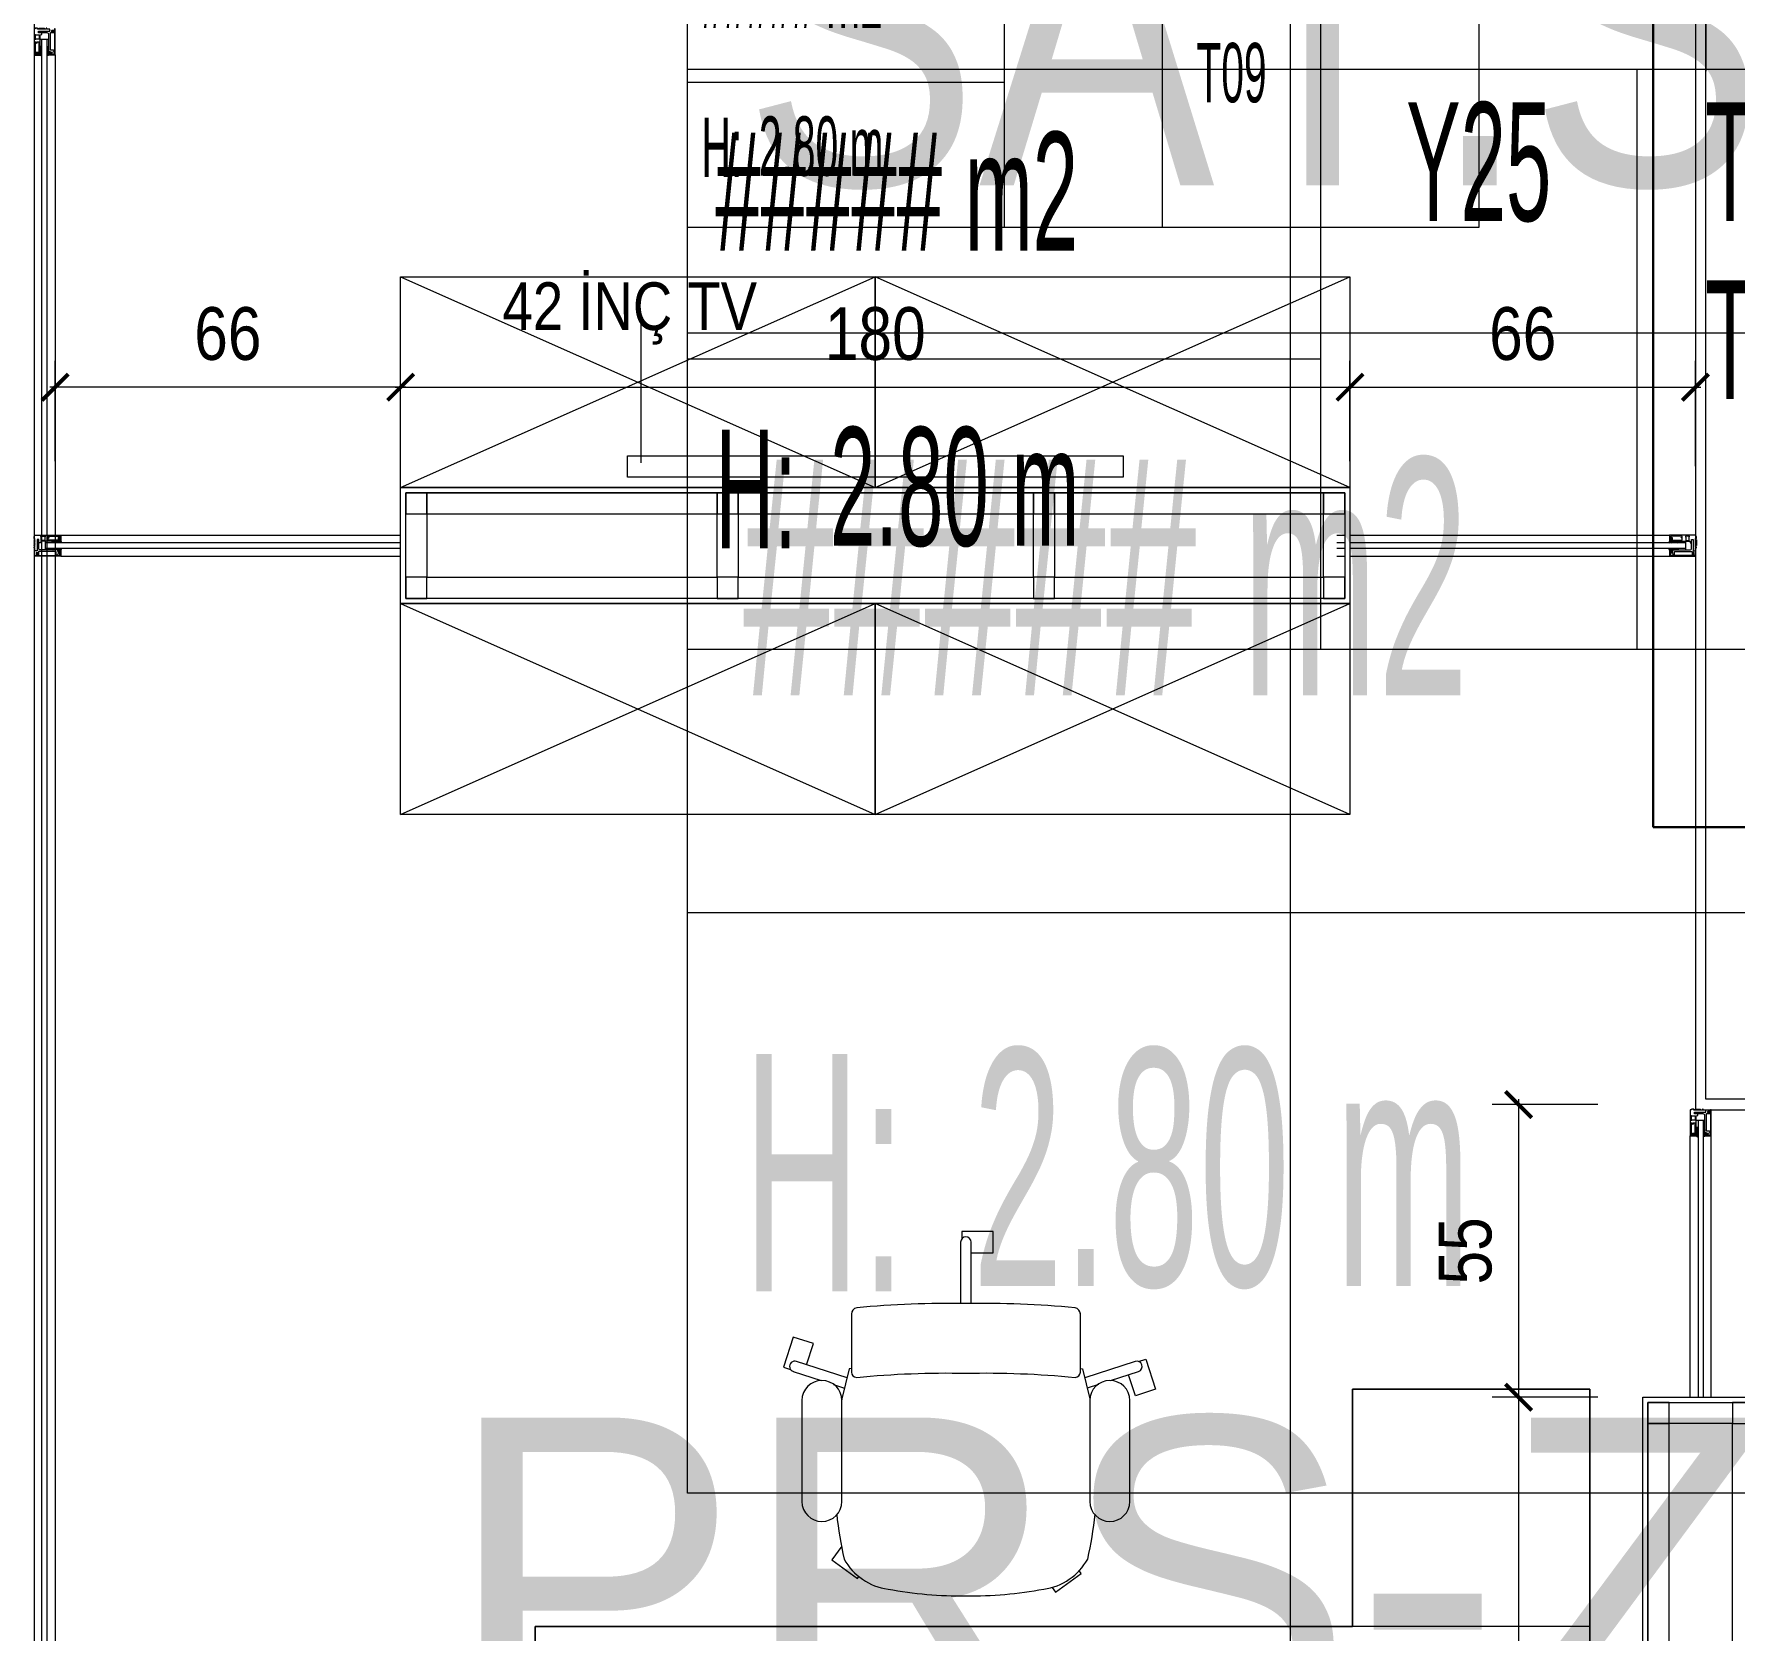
# Model space of a CAD drawing. Extents: x -1907 to 11890, y 0 to 8298.
# Drawn here: x 2473.1 to 2795.6, y 2610 to 2912.9 of the extents above; entities that cross this region are included whole.
import ezdxf
from ezdxf.enums import TextEntityAlignment as Align

# ---------------------------------------------------------------- set-up
doc = ezdxf.new("R2010")
doc.units = 0
doc.header["$MEASUREMENT"] = 0
doc.layers.get('0').update_dxf_attribs({"color": 9, "lineweight": 9})
for name, color, linetype, lineweight in [('00', 9, 'Continuous', 9), ('05', 9, 'Continuous', 9), ('06D', 9, 'Continuous', 9), ('10', 9, 'Continuous', 9), ('11', 9, 'Continuous', 9), ('14', 9, 'Continuous', 9), ('15', 9, 'Continuous', 9), ('21', 9, 'Continuous', 9), ('21_mahal200', 9, 'Continuous', 9), ('21_mahal200 @ 10 (1)', 9, 'Continuous', 9), ('21_mahal200 @ 10 (2)', 9, 'Continuous', 9), ('21_mahal200 @ 20', 9, 'Continuous', 9), ('21_mahal200 @ 5 (1)', 9, 'Continuous', 9), ('21_mahal200 @ 5 (2)', 9, 'Continuous', 9), ('40A', 9, 'Continuous', 9), ('E-KABLO', 7, 'Continuous', 30)]:
    doc.layers.add(name, color=color, linetype=linetype, lineweight=lineweight)
doc.styles.add('Arial', font='arial.ttf', dxfattribs={"height": 2.5})
doc.styles.add('MuuM_TEXT-STANDART', font='ARIALN.TTF')
doc.dimstyles.new('MuuM_DIM50', dxfattribs={"dimscale": 5, "dimtxt": 2, "dimasz": 1, "dimexe": 1, "dimexo": 1, "dimgap": 1, "dimtad": 1, "dimdec": 1, "dimrnd": 1, "dimdsep": 46, "dimtxsty": 'MuuM_TEXT-STANDART', "dimblk": 'ARCHTICK', "dimcen": 0, "dimdle": 0.2, "dimclrd": 256, "dimclre": 256, "dimclrt": 256, "dimadec": 0, "dimazin": 0, "dimtfac": 5, "dimtdec": 1, "dimtix": 1, "dimtmove": 2, "dimatfit": 3, "dimldrblk": 'DOT', "dimfxl": 5, "dimfxlon": 1, "dimtolj": 1, "dimlwd": -1, "dimlwe": -1, "dimarcsym": 0})
pattern_1 = [(45, (3387.24087, 5075.93023), (0.0883883476, -0.0883883476), []), (315, (3387.24087, 5075.93023), (-0.0883883476, -0.0883883476), [])]

# ---------------------------------------------------------------- blocks, each defined once
blk = doc.blocks.new('p-sand-porsche')
at = {"layer": '05', "ltscale": 0.02}
for points in [[(-1.61, 30.22), (-5.6, 28.92), (-6.84, 32.73), (-1.13, 34.58), (-0.7, 33.25)], [(-0.32, 32.74), (1.4, 27.44)], [(-2.21, 32.08), (-2.21, 32.08)], [(-0.9, 21.7), (-0.84, 22.1), (4.86, 23.5), (5.04, 23.53)], [(2.15, 25.12), (2.84, 23)], [(32.8, 23.53), (35.41, 25.43), (38.94, 20.57), (38.57, 20.31)], [(-22.84, -1), (-22.84, -5.2), (-26.84, -5.2), (-26.84, 0.8), (-25.44, 0.8)], [(-24.79, 1), (-24.79, 1)], [(-25.83, -0.08), (-25.81, -0.08)], [(-24.79, -1), (-24.79, -1)], [(40.65, -16.37), (41.53, -17.01), (38, -21.87), (37.36, -21.4)], [(-0.9, -21.7), (-0.84, -22.1), (4.86, -23.5), (5.04, -23.53)], [(2.15, -25.12), (2.84, -23)], [(-2.22, -32.75), (-2.65, -34.09), (3.05, -35.94), (4.29, -32.14), (0.29, -30.84)], [(-2.21, -32.07), (-2.21, -32.07)], [(-0.31, -32.69), (-0.31, -32.69)]]:
    blk.add_lwpolyline(points, dxfattribs=at)
for points in [[(0.89, 22.53), (-2.23, 32.12, -1.025339), (-0.31, 32.69), (-0.31, 32.69)], [(24.36, 31.1, -0.990997), (24.36, 23.5), (5.16, 23.5, -0.990997), (5.16, 31.1), (24.36, 31.1)], [(26.76, 24.5, -0.029436), (35.26, 23.1, -0.236009), (40.96, 14.75, -0.045719), (42.26, -0.02)], [(-13.2, 0, -0.028751), (-12.4, 20.7, -0.357908), (-11.18, 21.7)], [(-11.39, 21.7), (-0.2, 21.7, -0.413901), (0.8, 20.7, 0.028751), (0, 0)], [(-13.22, -1), (-24.84, -1, -1), (-24.84, 1), (-13.22, 1)], [(42.26, 0.02, -0.045719), (40.96, -14.75, -0.236009), (35.26, -23.1, -0.029436), (26.76, -24.5)], [(-11.18, -21.7, -0.357908), (-12.4, -20.7, -0.028751), (-13.2, 0)], [(0, 0, 0.028751), (0.8, -20.7, -0.413901), (-0.2, -21.7), (-11.39, -21.7)], [(1.4, -27.44), (-0.32, -32.74, -1), (-2.23, -32.12), (0.89, -22.52)], [(24.36, -31.1), (5.16, -31.1, -0.990997), (5.16, -23.5), (24.36, -23.5, -0.990997), (24.36, -31.1)]]:
    blk.add_lwpolyline(points, format="xyb", dxfattribs=at)
blk = doc.blocks.new('p-mobilya-porschee')
for points in [[(-45, 95), (-45, 140), (0, 140), (0, 0), (-200, 0), (-200, 95)], [(-191.5, -77.64), (-141.5, -77.64), (-141.5, -22.64), (-191.5, -22.64)], [(-47.52, -77.64), (-97.52, -77.64), (-97.52, -22.64), (-47.52, -22.64)]]:
    blk.add_lwpolyline(points, close=True)
for points in [[(0, 0), (0, 140), (-45, 140), (-45, 95)], [(0, 95), (-200, 95), (-200, 0), (0, 0)], [(-141.5, -27.64), (-186.5, -27.64), (-186.5, -72.64), (-141.5, -72.64)], [(-97.52, -27.64), (-52.52, -27.64), (-52.52, -72.64), (-97.52, -72.64)]]:
    blk.add_lwpolyline(points)
blk = doc.blocks.new('profil')
at = {"layer": '10'}
h = blk.add_hatch(dxfattribs=at)
h.set_pattern_fill('NET', color=256, angle=495, style=0)
h.set_pattern_definition(pattern_1)
h.paths.add_polyline_path([(2783.08, 2903.22), (2783.02, 2903.22), (2782.98, 2903.33), (2782.98, 2903.38), (2783.01, 2903.38), (2783.01, 2903.5), (2782.72, 2903.5), (2782.72, 2903.38), (2782.75, 2903.38), (2782.71, 2903.22), (2782.62, 2903.23), (2782.45, 2902.86), (2782.56, 2902.86), (2782.56, 2902.9), (2782.72, 2903.1, 0.2599), (2782.8, 2902.86), (2783.04, 2902.86, 0.382682)])
h.paths.add_polyline_path([(2782.84, 2903.1), (2783.03, 2903.1, -2.16717)], flags=16)
h = blk.add_hatch(dxfattribs=at)
h.set_pattern_fill('NET', color=256, angle=495, style=0)
h.set_pattern_definition([(45, (3390.96807, 5084.14935), (0.0883883476, -0.0883883476), []), (315, (3390.96807, 5084.14935), (-0.0883883476, -0.0883883476), [])])
h.paths.add_polyline_path([(2784.25, 2903.18), (2784.25, 2902.86), (2783.21, 2902.86), (2783.21, 2903.18)])
h = blk.add_hatch(dxfattribs=at)
h.set_pattern_fill('NET', color=256, angle=495, style=0)
h.set_pattern_definition([(45, (3412.02047, 5081.69331), (0.0883883476, -0.0883883476), []), (315, (3412.02047, 5081.69331), (-0.0883883476, -0.0883883476), [])])
h.paths.add_polyline_path([(2787.7, 2903.43), (2787.7, 2902.36), (2787.52, 2902.36), (2787.52, 2903.43)])
h = blk.add_hatch(dxfattribs=at)
h.set_pattern_fill('NET', color=256, angle=495, style=0)
h.set_pattern_definition(pattern_1)
h.paths.add_polyline_path([(2783.08, 2901.46), (2783.02, 2901.46), (2782.98, 2901.35), (2782.98, 2901.3), (2783.01, 2901.3), (2783.01, 2901.18), (2782.72, 2901.18), (2782.72, 2901.3), (2782.75, 2901.3), (2782.71, 2901.46), (2782.62, 2901.45), (2782.45, 2901.82), (2782.56, 2901.82), (2782.56, 2901.78), (2782.72, 2901.59, -0.2599), (2782.8, 2901.82), (2783.04, 2901.82, -0.382682)])
h.paths.add_polyline_path([(2782.84, 2901.58), (2783.03, 2901.58, 2.16717)], flags=16)
h = blk.add_hatch(dxfattribs=at)
h.set_pattern_fill('NET', color=256, angle=495, style=0)
h.set_pattern_definition([(45, (3390.96807, 5077.64021), (0.0883883476, -0.0883883476), []), (315, (3390.96807, 5077.64021), (-0.0883883476, -0.0883883476), [])])
h.paths.add_polyline_path([(2784.25, 2901.82), (2784.25, 2901.53), (2783.21, 2901.53), (2783.21, 2901.82)])
for points in [[(2782.61, 2903.22), (2782.45, 2902.86)], [(2782.72, 2903.1), (2782.56, 2902.9), (2782.56, 2902.86)], [(2782.99, 2903.5), (2782.72, 2903.5)], [(2784.87, 2903.91), (2785.03, 2903.91), (2785.03, 2904.14), (2782.83, 2904.14), (2782.83, 2903.91), (2783.13, 2903.91), (2783.13, 2903.37), (2785.03, 2903.37)], [(2783.21, 2903.18), (2783.21, 2903.18), (2783.21, 2902.84)], [(2784.25, 2902.84), (2784.25, 2903.18)], [(2785.62, 2903.18), (2785.62, 2901.53)], [(2787.52, 2903.43), (2787.7, 2903.43), (2787.7, 2902.36)], [(2782.62, 2901.45), (2782.45, 2901.82)], [(2782.72, 2901.59), (2782.56, 2901.78), (2782.56, 2901.82)], [(2782.78, 2900.5), (2782.78, 2900.95), (2783.09, 2900.95), (2783.09, 2901.24), (2783.18, 2901.24), (2783.08, 2901.46), (2783.02, 2901.46), (2782.98, 2901.35), (2782.98, 2901.3), (2783.01, 2901.3), (2783.01, 2901.06), (2782.72, 2901.06), (2782.72, 2901.3), (2782.75, 2901.3), (2782.71, 2901.46), (2782.62, 2901.45), (2782.63, 2900.34), (2787.59, 2900.34)], [(2783.01, 2901.18), (2782.72, 2901.18)], [(2783.18, 2901.24), (2783.21, 2901.24), (2783.21, 2901.84)], [(2784.25, 2901.84), (2784.25, 2901.53)], [(2787.52, 2902.36), (2787.7, 2902.36)]]:
    blk.add_lwpolyline(points, dxfattribs=at)
for points in [[(2787.52, 2901.37), (2787.52, 2901.89), (2787.7, 2901.89), (2787.7, 2902.03), (2787.52, 2902.03), (2787.52, 2903.67), (2787.7, 2903.67), (2787.7, 2904.1), (2787.58, 2904.1), (2787.58, 2904.34), (2782.61, 2904.34), (2782.61, 2903.22), (2782.72, 2903.22), (2782.76, 2903.4), (2782.71, 2903.4), (2782.71, 2903.77), (2782.99, 2903.77), (2782.99, 2903.22), (2783.14, 2903.22), (2783.18, 2903.18), (2786.43, 2903.18), (2786.5, 2902.88), (2786.8, 2902.88), (2786.8, 2903.49), (2787.12, 2903.49), (2787.12, 2901.37)], [(2785.67, 2903.32), (2786.35, 2903.32), (2786.35, 2904.02), (2786.42, 2904.06), (2786.42, 2904.14), (2785.61, 2904.14), (2785.61, 2904.01), (2785.67, 2903.95)]]:
    blk.add_lwpolyline(points, close=True, dxfattribs=at)
for points in [[(2783.03, 2903.1), (2782.84, 2903.1, 1)], [(2783.21, 2901.53), (2786.47, 2901.53, 0.414214), (2786.8, 2901.86), (2786.8, 2902.88)], [(2785.03, 2903.37), (2785.03, 2903.79), (2784.87, 2903.79, -1), (2784.87, 2903.91, 1)], [(2787.13, 2900.85), (2787.13, 2900.49), (2782.81, 2900.49), (2782.81, 2900.46, -0.561743), (2782.73, 2900.45, -0.595966), (2782.78, 2900.5, 2.204878)], [(2783.03, 2901.58), (2782.84, 2901.58, -1)], [(2783.09, 2901.24), (2783.21, 2900.66, 0.833203), (2783.52, 2900.66, 0.447088)], [(2783.52, 2900.66), (2783.52, 2901.11, -0.414214), (2783.63, 2901.22), (2786.88, 2901.22), (2786.88, 2900.49)], [(2787.59, 2900.34), (2787.59, 2900.49), (2787.25, 2900.49), (2787.25, 2900.97, 1), (2787.04, 2900.97)], [(2787.04, 2900.97, 0.305404), (2787.13, 2900.85, 5.773092)]]:
    blk.add_lwpolyline(points, format="xyb", dxfattribs=at)
for centre, radius, start, end in [((2782.97, 2903.05), 0.253, 168.6676, 234.1258), ((2782.93, 2903.02), 0.125, 139.5402, 40.4598), ((2782.86, 2903.06), 0.273, 305.9738, 36.4289), ((2782.97, 2901.64), 0.253, 125.8742, 191.3324), ((2782.93, 2901.66), 0.125, 319.5402, 220.4598), ((2782.86, 2901.62), 0.273, 323.5711, 54.0262)]:
    blk.add_arc(centre, radius, start, end, dxfattribs=at)
blk = doc.blocks.new('0a_roomno2')
blk.add_lwpolyline([(30, -16), (0, -16), (0, 0), (30, 0)], close=True)
for points in [[(0, 0), (30, 0)], [(0, -5), (30, -5)], [(12, -5), (12, -16)], [(18, -5), (18, -16)], [(24, -5), (24, -16)], [(12, -10.5), (0, -10.5)]]:
    blk.add_lwpolyline(points)
at = {"layer": '40A'}
blk.add_lwpolyline([(0, 0), (30, 0)], dxfattribs=at)
at = {"style": 'MuuM_TEXT-STANDART', "width": 0.6}
blk.add_text('H:', height=2.25, dxfattribs=at).set_placement((0.525, -12.962), align=Align.MIDDLE_LEFT)
at = {"style": 'Arial'}
blk.add_attdef('ODANO', (0, 1.505), '', height=3, dxfattribs=at)
blk.add_attdef('MEKANADI', text='', height=3, dxfattribs=at).set_placement((0.525, -4.75), align=Align.BOTTOM_LEFT)
at = {"style": 'MuuM_TEXT-STANDART', "width": 0.6}
for tag, p in [('YER01', (15, -7)), ('TAVAN01', (20.625, -7)), ('DUVAR01', (26.25, -7)), ('YER02', (15, -10.375)), ('TAVAN02', (20.625, -10.375)), ('DUVAR02', (26.25, -10.375)), ('YER03', (15, -13.75)), ('TAVAN03', (20.625, -13.75)), ('DUVAR03', (26.25, -13.75))]:
    blk.add_attdef(tag, text='', height=2.25, dxfattribs=at).set_placement(p, align=Align.MIDDLE_CENTER)
at = {"style": 'MuuM_TEXT-STANDART'}
blk.add_attdef('M2', text='', height=2.25, dxfattribs=at).set_placement((1.323, -7.805), align=Align.MIDDLE_LEFT)
at = {"style": 'MuuM_TEXT-STANDART', "width": 0.6}
blk.add_attdef('TEMIZTAVANYUKSEKLIGI', text='', height=2.25, dxfattribs=at).set_placement((2.7, -13.162), align=Align.MIDDLE_LEFT)
blk = doc.blocks.new('*U966')
at = {"layer": '21_mahal200 @ 10 (1)'}
ref = blk.add_blockref('0a_roomno2', (2596.98, 2956.2), dxfattribs=dict(at, xscale=10, yscale=10, zscale=10))
ref.add_attrib('ODANO', ' PRS-ZK-13', (2596.98, 2973.75), dxfattribs={"layer": '0', "height": 30, "style": 'Arial'})
ref.add_attrib('MEKANADI', 'SAT.SONR.MDR.ODASI', dxfattribs={"layer": '0', "height": 30, "style": 'Arial', "width": 0.8}).set_placement((2602.23, 2911.2), align=Align.BOTTOM_LEFT)
ref.add_attrib('M2', '##### m2', dxfattribs={"layer": '0', "height": 22.5, "style": 'MuuM_TEXT-STANDART', "width": 0.6}).set_placement((2602.23, 2883.07), align=Align.MIDDLE_LEFT)
ref.add_attrib('TEMIZTAVANYUKSEKLIGI', '2.80 m', dxfattribs={"layer": '0', "height": 22.5, "style": 'MuuM_TEXT-STANDART', "width": 0.6}).set_placement((2623.98, 2827.08), align=Align.MIDDLE_LEFT)
ref.add_attrib('YER01', 'Y25', dxfattribs={"layer": '0', "height": 22.5, "style": 'MuuM_TEXT-STANDART', "width": 0.6}).set_placement((2746.98, 2888.7), align=Align.MIDDLE_CENTER)
ref.add_attrib('TAVAN01', 'T05', dxfattribs={"layer": '0', "height": 22.5, "style": 'MuuM_TEXT-STANDART', "width": 0.6}).set_placement((2803.23, 2888.7), align=Align.MIDDLE_CENTER)
ref.add_attrib('DUVAR01', 'D07', dxfattribs={"layer": '0', "height": 22.5, "style": 'MuuM_TEXT-STANDART', "width": 0.6}).set_placement((2859.48, 2888.7), align=Align.MIDDLE_CENTER)
ref.add_attrib('TAVAN02', 'T09', dxfattribs={"layer": '0', "height": 22.5, "style": 'MuuM_TEXT-STANDART', "width": 0.6}).set_placement((2803.23, 2854.95), align=Align.MIDDLE_CENTER)
at = {"layer": '21_mahal200 @ 10 (2)'}
ref = blk.add_blockref('0a_roomno2', (2596.98, 2956.2), dxfattribs=dict(at, xscale=10, yscale=10, zscale=10))
ref.add_attrib('ODANO', ' PRS-ZK-13', (2596.98, 2973.75), dxfattribs={"layer": '0', "height": 30, "style": 'Arial'})
ref.add_attrib('MEKANADI', 'SAT.SONR.MDR.ODASI', dxfattribs={"layer": '0', "height": 30, "style": 'Arial', "width": 0.8}).set_placement((2602.23, 2911.2), align=Align.BOTTOM_LEFT)
ref.add_attrib('M2', '##### m2', dxfattribs={"layer": '0', "height": 22.5, "style": 'MuuM_TEXT-STANDART', "width": 0.6}).set_placement((2602.23, 2883.07), align=Align.MIDDLE_LEFT)
ref.add_attrib('TEMIZTAVANYUKSEKLIGI', '2.80 m', dxfattribs={"layer": '0', "height": 22.5, "style": 'MuuM_TEXT-STANDART', "width": 0.6}).set_placement((2623.98, 2827.08), align=Align.MIDDLE_LEFT)
ref.add_attrib('YER01', 'Y25', dxfattribs={"layer": '0', "height": 22.5, "style": 'MuuM_TEXT-STANDART', "width": 0.6}).set_placement((2746.98, 2888.7), align=Align.MIDDLE_CENTER)
ref.add_attrib('TAVAN01', 'T05', dxfattribs={"layer": '0', "height": 22.5, "style": 'MuuM_TEXT-STANDART', "width": 0.6}).set_placement((2803.23, 2888.7), align=Align.MIDDLE_CENTER)
ref.add_attrib('DUVAR01', 'D07', dxfattribs={"layer": '0', "height": 22.5, "style": 'MuuM_TEXT-STANDART', "width": 0.6}).set_placement((2859.48, 2888.7), align=Align.MIDDLE_CENTER)
ref.add_attrib('TAVAN02', 'T09', dxfattribs={"layer": '0', "height": 22.5, "style": 'MuuM_TEXT-STANDART', "width": 0.6}).set_placement((2803.23, 2854.95), align=Align.MIDDLE_CENTER)
at = {"layer": '21_mahal200 @ 20'}
ref = blk.add_blockref('0a_roomno2', (2596.98, 2956.2), dxfattribs=dict(at, xscale=20, yscale=20, zscale=20))
ref.add_attrib('MEKANADI', 'SAT.SONR.MDR.ODASI', dxfattribs={"layer": '0', "height": 60, "style": 'Arial', "width": 0.8}).set_placement((2607.48, 2866.2), align=Align.BOTTOM_LEFT)
ref.add_attrib('M2', '##### m2', dxfattribs={"layer": '0', "height": 45, "style": 'MuuM_TEXT-STANDART', "width": 0.6}).set_placement((2607.48, 2809.95), align=Align.MIDDLE_LEFT)
ref.add_attrib('TEMIZTAVANYUKSEKLIGI', '2.80 m', dxfattribs={"layer": '0', "height": 45, "style": 'MuuM_TEXT-STANDART', "width": 0.6}).set_placement((2650.98, 2697.96), align=Align.MIDDLE_LEFT)
at = {"layer": '21_mahal200 @ 5 (1)'}
ref = blk.add_blockref('0a_roomno2', (2596.98, 2956.2), dxfattribs=dict(at, xscale=5, yscale=5, zscale=5))
ref.add_attrib('ODANO', ' PRS-ZK-13', (2596.98, 2964.97), dxfattribs={"layer": '0', "height": 15, "style": 'Arial'})
ref.add_attrib('MEKANADI', 'SAT.SONR.MDR.ODASI', dxfattribs={"layer": '0', "height": 15, "style": 'Arial', "width": 0.8}).set_placement((2599.6, 2933.7), align=Align.BOTTOM_LEFT)
ref.add_attrib('M2', '##### m2', dxfattribs={"layer": '0', "height": 11.25, "style": 'MuuM_TEXT-STANDART', "width": 0.6}).set_placement((2599.6, 2919.63), align=Align.MIDDLE_LEFT)
ref.add_attrib('TEMIZTAVANYUKSEKLIGI', '2.80 m', dxfattribs={"layer": '0', "height": 11.25, "style": 'MuuM_TEXT-STANDART', "width": 0.6}).set_placement((2610.48, 2891.64), align=Align.MIDDLE_LEFT)
ref.add_attrib('YER01', 'Y25', dxfattribs={"layer": '0', "height": 11.25, "style": 'MuuM_TEXT-STANDART', "width": 0.6}).set_placement((2671.98, 2922.45), align=Align.MIDDLE_CENTER)
ref.add_attrib('TAVAN01', 'T05', dxfattribs={"layer": '0', "height": 11.25, "style": 'MuuM_TEXT-STANDART', "width": 0.6}).set_placement((2700.1, 2922.45), align=Align.MIDDLE_CENTER)
ref.add_attrib('DUVAR01', 'D07', dxfattribs={"layer": '0', "height": 11.25, "style": 'MuuM_TEXT-STANDART', "width": 0.6}).set_placement((2728.23, 2922.45), align=Align.MIDDLE_CENTER)
ref.add_attrib('TAVAN02', 'T09', dxfattribs={"layer": '0', "height": 11.25, "style": 'MuuM_TEXT-STANDART', "width": 0.6}).set_placement((2700.1, 2905.57), align=Align.MIDDLE_CENTER)
at = {"layer": '21_mahal200 @ 5 (2)'}
ref = blk.add_blockref('0a_roomno2', (2596.98, 2956.2), dxfattribs=dict(at, xscale=5, yscale=5, zscale=5))
ref.add_attrib('ODANO', ' PRS-ZK-13', (2596.98, 2964.97), dxfattribs={"layer": '0', "height": 15, "style": 'Arial'})
ref.add_attrib('MEKANADI', 'SAT.SONR.MDR.ODASI', dxfattribs={"layer": '0', "height": 15, "style": 'Arial', "width": 0.8}).set_placement((2599.6, 2933.7), align=Align.BOTTOM_LEFT)
ref.add_attrib('M2', '##### m2', dxfattribs={"layer": '0', "height": 11.25, "style": 'MuuM_TEXT-STANDART', "width": 0.6}).set_placement((2599.6, 2919.63), align=Align.MIDDLE_LEFT)
ref.add_attrib('TEMIZTAVANYUKSEKLIGI', '2.80 m', dxfattribs={"layer": '0', "height": 11.25, "style": 'MuuM_TEXT-STANDART', "width": 0.6}).set_placement((2610.48, 2891.64), align=Align.MIDDLE_LEFT)
ref.add_attrib('YER01', 'Y25', dxfattribs={"layer": '0', "height": 11.25, "style": 'MuuM_TEXT-STANDART', "width": 0.6}).set_placement((2671.98, 2922.45), align=Align.MIDDLE_CENTER)
ref.add_attrib('TAVAN01', 'T05', dxfattribs={"layer": '0', "height": 11.25, "style": 'MuuM_TEXT-STANDART', "width": 0.6}).set_placement((2700.1, 2922.45), align=Align.MIDDLE_CENTER)
ref.add_attrib('DUVAR01', 'D07', dxfattribs={"layer": '0', "height": 11.25, "style": 'MuuM_TEXT-STANDART', "width": 0.6}).set_placement((2728.23, 2922.45), align=Align.MIDDLE_CENTER)
ref.add_attrib('TAVAN02', 'T09', dxfattribs={"layer": '0', "height": 11.25, "style": 'MuuM_TEXT-STANDART', "width": 0.6}).set_placement((2700.1, 2905.57), align=Align.MIDDLE_CENTER)
blk = doc.blocks.new('*U969')
at = {"layer": '21_mahal200 @ 20'}
ref = blk.add_blockref('0a_roomno2', (2527.71, 2555.42), dxfattribs=dict(at, xscale=20, yscale=20, zscale=20))
ref.add_attrib('ODANO', ' PRS-ZK-14', (2527.71, 2590.52), dxfattribs={"layer": '0', "height": 60, "style": 'Arial'})
blk = doc.blocks.new('dfsdfsdfsdaaa')
at = {"layer": '10'}
for points in [[(1902.06, -1516.14), (1902.06, -1520.14), (1906.06, -1520.14), (1906.06, -1516.14)], [(1906.06, -1520.14), (1961.06, -1520.14), (1961.06, -1516.14), (1906.06, -1516.14)], [(1961.06, -1516.14), (1961.06, -1520.14), (1965.06, -1520.14), (1965.06, -1516.14)], [(1965.06, -1520.14), (2021.06, -1520.14), (2021.06, -1516.14), (1965.06, -1516.14)], [(2021.06, -1516.14), (2021.06, -1520.14), (2025.06, -1520.14), (2025.06, -1516.14)], [(2025.06, -1520.14), (2076.06, -1520.14), (2076.06, -1516.14), (2025.06, -1516.14)], [(2076.06, -1516.14), (2076.06, -1520.14), (2080.06, -1520.14), (2080.06, -1516.14)], [(1902.06, -1520.14), (1906.06, -1520.14), (1906.06, -1532.14), (1902.06, -1532.14)], [(1961.06, -1520.14), (1965.06, -1520.14), (1965.06, -1532.14), (1961.06, -1532.14)], [(2021.06, -1520.14), (2025.06, -1520.14), (2025.06, -1532.14), (2021.06, -1532.14)], [(2076.06, -1520.14), (2080.06, -1520.14), (2080.06, -1532.14), (2076.06, -1532.14)], [(1902.06, -1532.14), (1902.06, -1536.14), (1906.06, -1536.14), (1906.06, -1532.14)], [(1906.06, -1532.14), (1961.06, -1532.14), (1961.06, -1536.14), (1906.06, -1536.14)], [(1961.06, -1532.14), (1961.06, -1536.14), (1965.06, -1536.14), (1965.06, -1532.14)], [(1965.06, -1532.14), (2021.06, -1532.14), (2021.06, -1536.14), (1965.06, -1536.14)], [(2021.06, -1532.14), (2021.06, -1536.14), (2025.06, -1536.14), (2025.06, -1532.14)], [(2025.06, -1532.14), (2076.06, -1532.14), (2076.06, -1536.14), (2025.06, -1536.14)], [(2076.06, -1532.14), (2076.06, -1536.14), (2080.06, -1536.14), (2080.06, -1532.14)]]:
    blk.add_lwpolyline(points, close=True, dxfattribs=at)
at = {"layer": '11'}
for points in [[(1901.06, -1515.14), (2081.06, -1515.14), (2081.06, -1537.14), (1901.06, -1537.14)], [(1902.06, -1516.14), (2080.06, -1516.14), (2080.06, -1536.14), (1902.06, -1536.14)]]:
    blk.add_lwpolyline(points, close=True, dxfattribs=at)
blk = doc.blocks.new('_ArchTick')
at = {"color": 0, "linetype": 'ByBlock', "const_width": 0.15}
blk.add_lwpolyline([(-0.5, -0.5), (0.5, 0.5)], dxfattribs=at)
blk = doc.blocks.new('*D735')
at = {"transparency": 16777216}
for p, q in [((2477.06, 2831.87), (2477.06, 2850.91)), ((2542.56, 2831.87), (2542.56, 2850.91)), ((2543.56, 2845.91), (2476.06, 2845.91))]:
    blk.add_line(p, q, dxfattribs=at)
at = {"transparency": 16777216, "xscale": 5, "yscale": 5, "zscale": 5, "rotation": 180}
blk.add_blockref('_ArchTick', (2477.06, 2845.91), dxfattribs=at)
at = {"transparency": 16777216, "xscale": 5, "yscale": 5, "zscale": 5}
blk.add_blockref('_ArchTick', (2542.56, 2845.91), dxfattribs=at)
at = {"transparency": 16777216, "insert": (2509.81, 2856.02), "char_height": 10, "attachment_point": 5, "style": 'MuuM_TEXT-STANDART'}
blk.add_mtext('\\A1;66', dxfattribs=at)
blk = doc.blocks.new('_Dot')
at = {"color": 0, "linetype": 'ByBlock', "lineweight": -2}
blk.add_line((-0.5, 0), (-1, 0), dxfattribs=at)
at = {"color": 0, "linetype": 'ByBlock', "const_width": 0.5}
blk.add_lwpolyline([(-0.25, 0, 1), (0.25, 0, 1)], format="xyb", close=True, dxfattribs=at)
blk = doc.blocks.new('DOT')
at = {"color": 0, "linetype": 'ByBlock'}
blk.add_line((-0.5, 0), (-1, 0), dxfattribs=at)
at = {"color": 0, "linetype": 'ByBlock', "const_width": 0.5}
blk.add_lwpolyline([(-0.25, 0, 1), (0.25, 0, 1)], format="xyb", close=True, dxfattribs=at)
blk = doc.blocks.new('*D736')
at = {"transparency": 16777216}
for p, q in [((2542.56, 2831.87), (2542.56, 2850.91)), ((2722.56, 2831.87), (2722.56, 2850.91)), ((2541.56, 2845.91), (2723.56, 2845.91))]:
    blk.add_line(p, q, dxfattribs=at)
at = {"transparency": 16777216, "xscale": 5, "yscale": 5, "zscale": 5, "rotation": 180}
blk.add_blockref('_ArchTick', (2542.56, 2845.91), dxfattribs=at)
at = {"transparency": 16777216, "xscale": 5, "yscale": 5, "zscale": 5}
blk.add_blockref('_ArchTick', (2722.56, 2845.91), dxfattribs=at)
at = {"transparency": 16777216, "insert": (2632.56, 2856.02), "char_height": 10, "attachment_point": 5, "style": 'MuuM_TEXT-STANDART'}
blk.add_mtext('\\A1;180', dxfattribs=at)
blk = doc.blocks.new('*D737')
at = {"transparency": 16777216}
for p, q in [((2722.56, 2831.87), (2722.56, 2850.91)), ((2788.06, 2830.91), (2788.06, 2850.91)), ((2721.56, 2845.91), (2789.06, 2845.91))]:
    blk.add_line(p, q, dxfattribs=at)
at = {"transparency": 16777216, "xscale": 5, "yscale": 5, "zscale": 5, "rotation": 180}
blk.add_blockref('_ArchTick', (2722.56, 2845.91), dxfattribs=at)
at = {"transparency": 16777216, "xscale": 5, "yscale": 5, "zscale": 5}
blk.add_blockref('_ArchTick', (2788.06, 2845.91), dxfattribs=at)
at = {"transparency": 16777216, "insert": (2755.31, 2856.02), "char_height": 10, "attachment_point": 5, "style": 'MuuM_TEXT-STANDART'}
blk.add_mtext('\\A1;66', dxfattribs=at)
blk = doc.blocks.new('aaaaaaaaaaaassssssssssssssseeeeeeeeee')
at = {"layer": '10'}
for points in [[(2326.53, 2563.97), (2330.53, 2563.97), (2330.53, 2567.97), (2326.53, 2567.97)], [(2330.53, 2563.97), (2330.53, 2567.97), (2342.53, 2567.97), (2342.53, 2563.97)], [(2342.53, 2563.97), (2346.53, 2563.97), (2346.53, 2567.97), (2342.53, 2567.97)], [(2330.53, 2512.97), (2330.53, 2563.97), (2326.53, 2563.97), (2326.53, 2512.97)], [(2342.53, 2512.97), (2342.53, 2563.97), (2346.53, 2563.97), (2346.53, 2512.97)], [(2326.53, 2508.97), (2330.53, 2508.97), (2330.53, 2512.97), (2326.53, 2512.97)], [(2330.53, 2508.97), (2330.53, 2512.97), (2342.53, 2512.97), (2342.53, 2508.97)], [(2342.53, 2508.97), (2346.53, 2508.97), (2346.53, 2512.97), (2342.53, 2512.97)], [(2330.53, 2452.97), (2330.53, 2508.97), (2326.53, 2508.97), (2326.53, 2452.97)], [(2342.53, 2452.97), (2342.53, 2508.97), (2346.53, 2508.97), (2346.53, 2452.97)], [(2326.53, 2448.97), (2330.53, 2448.97), (2330.53, 2452.97), (2326.53, 2452.97)], [(2330.53, 2448.97), (2330.53, 2452.97), (2342.53, 2452.97), (2342.53, 2448.97)], [(2342.53, 2448.97), (2346.53, 2448.97), (2346.53, 2452.97), (2342.53, 2452.97)], [(2330.53, 2343.97), (2330.53, 2448.97), (2326.53, 2448.97), (2326.53, 2343.97)], [(2342.53, 2343.97), (2342.53, 2448.97), (2346.53, 2448.97), (2346.53, 2343.97)], [(2326.53, 2388.97), (2330.53, 2388.97), (2330.53, 2392.97), (2326.53, 2392.97)], [(2330.53, 2388.97), (2330.53, 2392.97), (2342.53, 2392.97), (2342.53, 2388.97)], [(2342.53, 2388.97), (2346.53, 2388.97), (2346.53, 2392.97), (2342.53, 2392.97)], [(2326.53, 2339.97), (2330.53, 2339.97), (2330.53, 2343.97), (2326.53, 2343.97)], [(2330.53, 2339.97), (2330.53, 2343.97), (2342.53, 2343.97), (2342.53, 2339.97)], [(2342.53, 2339.97), (2346.53, 2339.97), (2346.53, 2343.97), (2342.53, 2343.97)]]:
    blk.add_lwpolyline(points, close=True, dxfattribs=at)
at = {"layer": '11'}
for points in [[(2325.53, 2338.97), (2325.53, 2568.97), (2347.53, 2568.97), (2347.53, 2338.97)], [(2326.53, 2339.97), (2326.53, 2567.97), (2346.53, 2567.97), (2346.53, 2339.97)]]:
    blk.add_lwpolyline(points, close=True, dxfattribs=at)
blk = doc.blocks.new('*D714')
at = {"transparency": 16777216}
for p, q in [((2769.53, 2709.87), (2749.53, 2709.87)), ((2754.53, 2710.87), (2754.53, 2653.37)), ((2769.53, 2654.37), (2749.53, 2654.37))]:
    blk.add_line(p, q, dxfattribs=at)
at = {"transparency": 16777216, "xscale": 5, "yscale": 5, "zscale": 5}
for p, rotation in [((2754.53, 2709.87), 90), ((2754.53, 2654.37), 270)]:
    blk.add_blockref('_ArchTick', p, dxfattribs=dict(at, rotation=rotation))
at = {"transparency": 16777216, "insert": (2744.45, 2682.12), "char_height": 10, "attachment_point": 5, "rotation": 90, "style": 'MuuM_TEXT-STANDART'}
blk.add_mtext('\\A1;55', dxfattribs=at)
blk = doc.blocks.new('*D738')
at = {"transparency": 16777216}
for p, q in [((2769.53, 2654.37), (2749.53, 2654.37)), ((2754.53, 2655.37), (2754.53, 2423.37)), ((2769.53, 2424.37), (2749.53, 2424.37))]:
    blk.add_line(p, q, dxfattribs=at)
at = {"transparency": 16777216, "xscale": 5, "yscale": 5, "zscale": 5}
for p, rotation in [((2754.53, 2654.37), 90), ((2754.53, 2424.37), 270)]:
    blk.add_blockref('_ArchTick', p, dxfattribs=dict(at, rotation=rotation))
at = {"transparency": 16777216, "insert": (2744.43, 2539.37), "char_height": 10, "attachment_point": 5, "rotation": 90, "style": 'MuuM_TEXT-STANDART'}
blk.add_mtext('\\A1;230', dxfattribs=at)
blk = doc.blocks.new('zazazas')
at = {"layer": '05'}
for points in [[(1478.24, 2878.15), (1518.24, 2878.15), (1518.24, 2788.15), (1478.24, 2788.15)], [(1478.24, 2788.15), (1518.24, 2788.15), (1518.24, 2698.15), (1478.24, 2698.15)]]:
    blk.add_lwpolyline(points, close=True, dxfattribs=at)
for points in [[(1478.24, 2878.15), (1518.24, 2788.15)], [(1518.24, 2878.15), (1478.24, 2788.15)], [(1478.24, 2788.15), (1518.24, 2698.15)], [(1478.24, 2698.15), (1518.24, 2788.15)]]:
    blk.add_lwpolyline(points, dxfattribs=at)
blk = doc.blocks.new('*D743')
at = {"transparency": 16777216}
for p, q in [((1860.28, 2764.87), (1840.28, 2764.87)), ((1845.28, 2688.95), (1845.28, 2765.87)), ((1837.06, 2689.95), (1850.28, 2689.95))]:
    blk.add_line(p, q, dxfattribs=at)
at = {"transparency": 16777216, "xscale": 5, "yscale": 5, "zscale": 5}
for p, rotation in [((1845.28, 2764.87), 90), ((1845.28, 2689.95), 270)]:
    blk.add_blockref('_ArchTick', p, dxfattribs=dict(at, rotation=rotation))
at = {"transparency": 16777216, "insert": (1835.2, 2727.41), "char_height": 10, "attachment_point": 5, "rotation": 90, "style": 'MuuM_TEXT-STANDART'}
blk.add_mtext('\\A1;75', dxfattribs=at)
blk = doc.blocks.new('*D744')
at = {"transparency": 16777216}
for p, q in [((1845.28, 2764.87), (1845.28, 2769.87)), ((1860.28, 2764.87), (1840.28, 2764.87)), ((1860.28, 2764.87), (1840.28, 2764.87)), ((1845.28, 2764.87), (1845.28, 2759.87))]:
    blk.add_line(p, q, dxfattribs=at)
at = {"transparency": 16777216, "xscale": 5, "yscale": 5, "zscale": 5}
for rotation in [90, 270]:
    blk.add_blockref('_ArchTick', (1845.28, 2764.87), dxfattribs=dict(at, rotation=rotation))
at = {"transparency": 16777216, "insert": (1835.18, 2764.87), "char_height": 10, "attachment_point": 5, "rotation": 90, "style": 'MuuM_TEXT-STANDART'}
blk.add_mtext('\\A1;0', dxfattribs=at)

msp = doc.modelspace()

# ---------------------------------------------------------------- linework, layer by layer
msp.add_lwpolyline([(2588.15, 2831.6), (2588.15, 2858.87)])
at = {"layer": '00'}
msp.add_lwpolyline([(2815.06, 2710.87), (2790.06, 2710.87), (2790.06, 3615.87), (2805.06, 3615.87), (2805.06, 3505.87), (2875.06, 3505.87), (2875.06, 3490.87), (2805.06, 3490.87), (2805.06, 3155.87), (2875.06, 3155.87), (2875.06, 3135.87), (2805.06, 3135.87), (2805.06, 2920.87), (2875.06, 2920.87), (2875.06, 2905.87), (2805.06, 2905.87), (2805.06, 2725.87), (2815.06, 2725.87), (2815.06, 2710.87)], close=True, dxfattribs=at)
msp.add_lwpolyline([(2790.06, 3227.37), (2790.06, 2905.87)], dxfattribs=at)
at = {"layer": '05', "color": 1}
msp.add_lwpolyline([(2679.56, 2828.87), (2585.56, 2828.87), (2585.56, 2832.87), (2679.56, 2832.87), (2679.56, 2828.87)], dxfattribs=at)
at = {"layer": '06D'}
for p, q in [((2473.06, 2985.29), (2473.06, 2365.87)), ((2477.06, 2908.92), (2477.06, 2369.87)), ((2478.13, 2817.87), (2542.56, 2817.87)), ((2720.06, 2817.87), (2721.56, 2817.87)), ((2722.56, 2817.87), (2783.15, 2817.87)), ((2478.13, 2813.87), (2542.56, 2813.87)), ((2720.06, 2813.87), (2721.56, 2813.87)), ((2722.56, 2813.87), (2783.16, 2813.87)), ((2787.06, 2655.87), (2787.06, 2703.91)), ((2791.06, 2655.87), (2791.06, 2703.92)), ((2787.06, 2654.37), (2787.06, 2655.87)), ((2791.06, 2654.37), (2791.06, 2655.87))]:
    msp.add_line(p, q, dxfattribs=at)
at = {"layer": '14'}
msp.add_lwpolyline([(2788.06, 3214.37), (2788.06, 2708.87), (2815.06, 2708.87)], dxfattribs=at)
at = {"layer": '15'}
for p, q in [((2474.56, 2367.37), (2474.56, 2911.91)), ((2475.56, 2367.37), (2475.56, 2911.91)), ((2542.56, 2816.37), (2475.14, 2816.37)), ((2721.56, 2816.37), (2720.06, 2816.37)), ((2786.16, 2816.37), (2722.56, 2816.37)), ((2475.14, 2815.37), (2542.56, 2815.37)), ((2720.06, 2815.37), (2721.56, 2815.37)), ((2722.56, 2815.37), (2786.16, 2815.37)), ((2788.56, 2706.91), (2788.56, 2655.87)), ((2789.56, 2655.87), (2789.56, 2706.91)), ((2788.56, 2655.87), (2788.56, 2654.37)), ((2789.56, 2654.37), (2789.56, 2655.87))]:
    msp.add_line(p, q, dxfattribs=at)
at = {"layer": '21'}
msp.add_lwpolyline([(2816.67, 202.13), (2856.61, 2447.69), (2711.28, 2447.69), (2711.28, 4020.46)], dxfattribs=at)
at = {"layer": 'E-KABLO', "color": 6, "ltscale": 40}
for p, q in [((2780.06, 2762.45), (2780.06, 3042.12)), ((2947.21, 2762.45), (2780.06, 2762.45))]:
    msp.add_line(p, q, dxfattribs=at)

# ---------------------------------------------------------------- block references
at = {"rotation": 90}
for name, p in [('profil', (5377.4, 126.3)), ('zazazas', (5420.71, 1348.63)), ('zazazas', (5420.71, 1286.63)), ('profil', (5691.4, -78.7))]:
    msp.add_blockref(name, p, dxfattribs=at)
for name, p in [('dfsdfsdfsdaaa', (641.5, 4342.01)), ('profil', (0.54, -86.47)), ('aaaaaaaaaaaassssssssssssssseeeeeeeeee', (452.53, 85.4))]:
    msp.add_blockref(name, p)
at = {"xscale": -1}
msp.add_blockref('profil', (5260.76, -86.47), dxfattribs=at)
at = {"layer": '05', "xscale": -1, "rotation": 90}
msp.add_blockref('p-sand-porsche', (2649.74, 2658.93), dxfattribs=at)
at = {"layer": '05'}
msp.add_blockref('p-mobilya-porschee', (2768.06, 2515.87), dxfattribs=at)
at = {"layer": '21_mahal200', "color": 6}
for name in ['*U966', '*U969']:
    msp.add_blockref(name, (0, 0), dxfattribs=at)

# ---------------------------------------------------------------- texts
at = {"style": 'MuuM_TEXT-STANDART'}
msp.add_text('42 İNÇ TV', height=9.028, dxfattribs=at).set_placement((2561.88, 2856.77))

# ---------------------------------------------------------------- dimensions: what is measured, and where the dimension line sits
for base, p1, p2, picture, middle in [((2477.06, 2845.91), (2542.56, 2826.87), (2477.06, 2826.87), '*D735', (2509.81, 2856.02)), ((2722.56, 2845.91), (2542.56, 2826.87), (2722.56, 2826.87), '*D736', (2632.56, 2856.02)), ((2788.06, 2845.91), (2722.56, 2826.87), (2788.06, 2817.87), '*D737', (2755.31, 2856.02))]:
    dim = msp.add_linear_dim(base=base, p1=p1, p2=p2, dimstyle='MuuM_DIM50', override={"dimldrblk": 'DOT', "dimfxl": 3})
    dim.commit()
    dim.dimension.update_dxf_attribs({"geometry": picture, "text_midpoint": middle})
for base, p1, p2, picture, middle in [((1845.28365508, 2764.87310665), (2542.55756886, 2764.87310665), (2632.55756886, 2764.87310665), '*D744', (1835.1779252, 2764.87310665)), ((1845.28, 2764.87), (1832.06, 2689.95), (2542.56, 2764.87), '*D743', (1835.2, 2727.41)), ((2754.53, 2654.37), (2787.06, 2709.87), (2787.06, 2654.37), '*D714', (2744.45, 2682.12)), ((2754.53, 2424.37), (2787.06, 2654.37), (2778.06, 2424.37), '*D738', (2744.43, 2539.37))]:
    dim = msp.add_linear_dim(base=base, p1=p1, p2=p2, angle=90, dimstyle='MuuM_DIM50', override={"dimldrblk": 'DOT', "dimfxl": 3})
    dim.commit()
    dim.dimension.update_dxf_attribs({"geometry": picture, "text_midpoint": middle})

doc.saveas('drawing.dxf')
